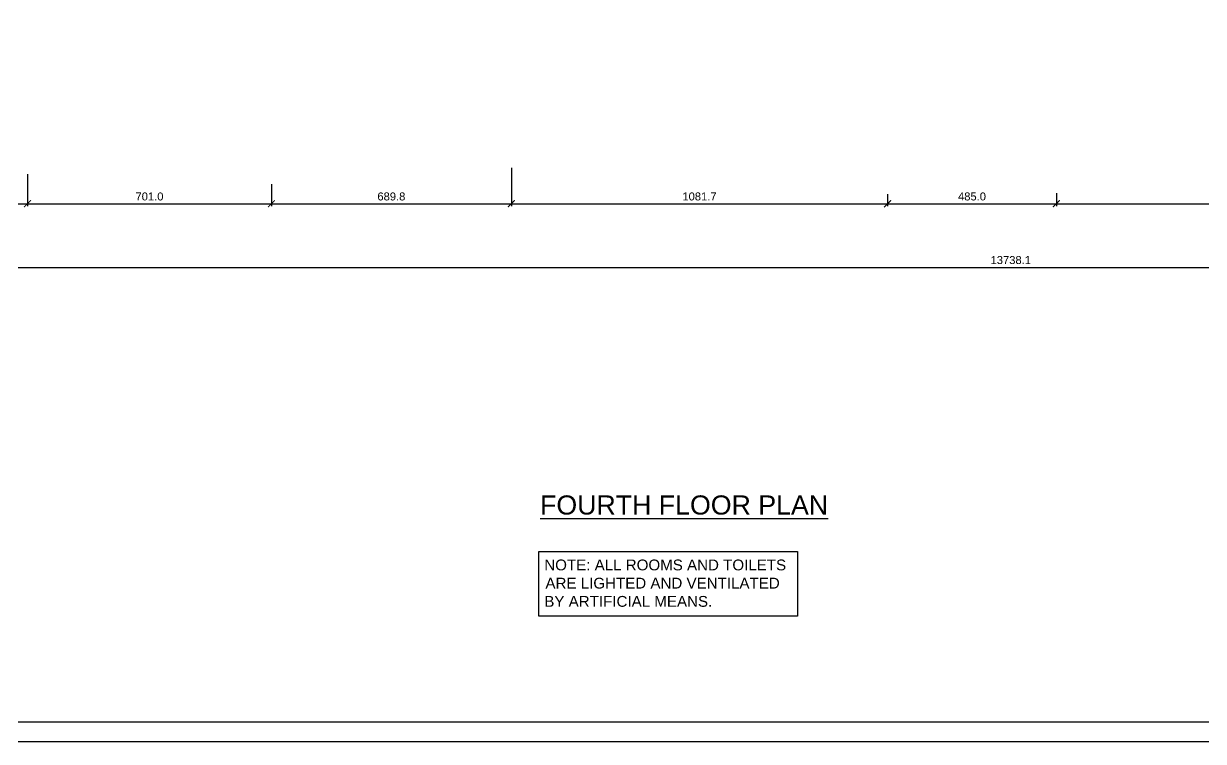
# Model space of a CAD drawing. Extents: x 53439 to 79867, y -144071 to -73305.
# Drawn here: x 64594 to 67985, y -88435 to -86371 of the extents above; entities that cross this region are included whole.
import ezdxf

# ---------------------------------------------------------------- set-up
doc = ezdxf.new("R2010")
doc.units = 0
doc.header["$LTSCALE"] = 0.1
doc.header["$MEASUREMENT"] = 0
doc.header["$PDMODE"] = 35
doc.header["$PDSIZE"] = -0.8
doc.layers.get('DEFPOINTS').update_dxf_attribs({"linetype": 'CONTINUOUS'})
for name, color, linetype in [('BOR', 200, 'CONTINUOUS'), ('BOR1', 230, 'CONTINUOUS'), ('NARO', 5, 'CONTINUOUS'), ('TEXT', 7, 'CONTINUOUS'), ('WALL', 6, 'CONTINUOUS'), ('WIN', 102, 'CONTINUOUS')]:
    doc.layers.add(name, color=color, linetype=linetype)
doc.styles.add('1MM', font='arial.ttf')
doc.styles.add('DUTCH', font='arial.ttf')
doc.styles.get("Standard").update_dxf_attribs({"font": 'arial.ttf'})
doc.dimstyles.new('KRI', dxfattribs={"dimtxt": 23, "dimasz": 20, "dimexe": 7, "dimexo": 0, "dimgap": 9, "dimtad": 1, "dimdec": 1, "dimzin": 1, "dimtxsty": '1MM', "dimblk": 'ARCHTICK', "dimcen": 0.5, "dimclrd": 252, "dimclre": 252, "dimclrt": 7, "dimaunit": 1, "dimadec": 8, "dimazin": 3, "dimtfac": 1, "dimtdec": 1, "dimtmove": 0, "dimatfit": 3})

# ---------------------------------------------------------------- blocks, each defined once
blk = doc.blocks.new('_ARCHTICK')
at = {"layer": 'WALL', "color": 0, "const_width": 0.15}
blk.add_lwpolyline([(-0.5, -0.5), (0.5, 0.5)], dxfattribs=at)
blk = doc.blocks.new('*D299')
at = {"layer": 'DEFPOINTS', "color": 0, "linetype": 'CONTINUOUS', "ltscale": 0.1}
for p in [(64102.4, -86818.8), (64604.9, -86804.3), (64604.9, -86889.2)]:
    blk.add_point(p, dxfattribs=at)
at = {"layer": 'WIN', "color": 252, "linetype": 'CONTINUOUS', "ltscale": 0.1}
for p, q in [((64102.4, -86818.8), (64102.4, -86896.2)), ((64604.9, -86804.3), (64604.9, -86896.2)), ((64102.4, -86889.2), (64604.9, -86889.2))]:
    blk.add_line(p, q, dxfattribs=at)
at = {"layer": 'WIN', "color": 252, "linetype": 'CONTINUOUS', "ltscale": 0.1, "xscale": 20, "yscale": 20, "zscale": 20, "rotation": 180}
blk.add_blockref('_ARCHTICK', (64102.4, -86889.2), dxfattribs=at)
at = {"layer": 'WIN', "color": 252, "linetype": 'CONTINUOUS', "ltscale": 0.1, "xscale": 20, "yscale": 20, "zscale": 20}
blk.add_blockref('_ARCHTICK', (64604.9, -86889.2), dxfattribs=at)
at = {"layer": 'WIN', "color": 7, "linetype": 'CONTINUOUS', "ltscale": 0.1, "insert": (64353.6, -86868.5), "char_height": 23, "attachment_point": 5, "style": '1MM'}
blk.add_mtext('502.5', dxfattribs=at)
blk = doc.blocks.new('*D300')
at = {"layer": 'DEFPOINTS', "color": 0, "linetype": 'CONTINUOUS', "ltscale": 0.1}
for p in [(64604.9, -86804.3), (65305.9, -86833.5), (65305.9, -86889.2)]:
    blk.add_point(p, dxfattribs=at)
at = {"layer": 'WIN', "color": 252, "linetype": 'CONTINUOUS', "ltscale": 0.1}
for p, q in [((64604.9, -86804.3), (64604.9, -86896.2)), ((65305.9, -86833.5), (65305.9, -86896.2)), ((64604.9, -86889.2), (65305.9, -86889.2))]:
    blk.add_line(p, q, dxfattribs=at)
at = {"layer": 'WIN', "color": 252, "linetype": 'CONTINUOUS', "ltscale": 0.1, "xscale": 20, "yscale": 20, "zscale": 20, "rotation": 180}
blk.add_blockref('_ARCHTICK', (64604.9, -86889.2), dxfattribs=at)
at = {"layer": 'WIN', "color": 252, "linetype": 'CONTINUOUS', "ltscale": 0.1, "xscale": 20, "yscale": 20, "zscale": 20}
blk.add_blockref('_ARCHTICK', (65305.9, -86889.2), dxfattribs=at)
at = {"layer": 'WIN', "color": 7, "linetype": 'CONTINUOUS', "ltscale": 0.1, "insert": (64955.4, -86868.5), "char_height": 23, "attachment_point": 5, "style": '1MM'}
blk.add_mtext('701.0', dxfattribs=at)
blk = doc.blocks.new('*D301')
at = {"layer": 'DEFPOINTS', "color": 0, "linetype": 'CONTINUOUS', "ltscale": 0.1}
for p in [(65995.7, -86786.4), (65305.9, -86833.5), (65995.7, -86889.2)]:
    blk.add_point(p, dxfattribs=at)
at = {"layer": 'WIN', "color": 252, "linetype": 'CONTINUOUS', "ltscale": 0.1}
for p, q in [((65995.7, -86786.4), (65995.7, -86896.2)), ((65305.9, -86833.5), (65305.9, -86896.2)), ((65305.9, -86889.2), (65995.7, -86889.2))]:
    blk.add_line(p, q, dxfattribs=at)
at = {"layer": 'WIN', "color": 252, "linetype": 'CONTINUOUS', "ltscale": 0.1, "xscale": 20, "yscale": 20, "zscale": 20, "rotation": 180}
blk.add_blockref('_ARCHTICK', (65305.9, -86889.2), dxfattribs=at)
at = {"layer": 'WIN', "color": 252, "linetype": 'CONTINUOUS', "ltscale": 0.1, "xscale": 20, "yscale": 20, "zscale": 20}
blk.add_blockref('_ARCHTICK', (65995.7, -86889.2), dxfattribs=at)
at = {"layer": 'WIN', "color": 7, "linetype": 'CONTINUOUS', "ltscale": 0.1, "insert": (65650.8, -86868.5), "char_height": 23, "attachment_point": 5, "style": '1MM'}
blk.add_mtext('689.8', dxfattribs=at)
blk = doc.blocks.new('*D302')
at = {"layer": 'DEFPOINTS', "color": 0, "linetype": 'CONTINUOUS', "ltscale": 0.1}
for p in [(65995.7, -86786.4), (67077.4, -86861.8), (67077.4, -86889.2)]:
    blk.add_point(p, dxfattribs=at)
at = {"layer": 'WIN', "color": 252, "linetype": 'CONTINUOUS', "ltscale": 0.1}
for p, q in [((65995.7, -86786.4), (65995.7, -86896.2)), ((65995.7, -86889.2), (67077.4, -86889.2)), ((67077.4, -86861.8), (67077.4, -86896.2))]:
    blk.add_line(p, q, dxfattribs=at)
at = {"layer": 'WIN', "color": 252, "linetype": 'CONTINUOUS', "ltscale": 0.1, "xscale": 20, "yscale": 20, "zscale": 20, "rotation": 180}
blk.add_blockref('_ARCHTICK', (65995.7, -86889.2), dxfattribs=at)
at = {"layer": 'WIN', "color": 252, "linetype": 'CONTINUOUS', "ltscale": 0.1, "xscale": 20, "yscale": 20, "zscale": 20}
blk.add_blockref('_ARCHTICK', (67077.4, -86889.2), dxfattribs=at)
at = {"layer": 'WIN', "color": 7, "linetype": 'CONTINUOUS', "ltscale": 0.1, "insert": (66536.5, -86868.5), "char_height": 23, "attachment_point": 5, "style": '1MM'}
blk.add_mtext('1081.7', dxfattribs=at)
blk = doc.blocks.new('*D303')
at = {"layer": 'DEFPOINTS', "color": 0, "linetype": 'CONTINUOUS', "ltscale": 0.1}
for p in [(67562.4, -86859.1), (67077.4, -86861.8), (67562.4, -86889.2)]:
    blk.add_point(p, dxfattribs=at)
at = {"layer": 'WIN', "color": 252, "linetype": 'CONTINUOUS', "ltscale": 0.1}
for p, q in [((67562.4, -86859.1), (67562.4, -86896.2)), ((67077.4, -86861.8), (67077.4, -86896.2)), ((67077.4, -86889.2), (67562.4, -86889.2))]:
    blk.add_line(p, q, dxfattribs=at)
at = {"layer": 'WIN', "color": 252, "linetype": 'CONTINUOUS', "ltscale": 0.1, "xscale": 20, "yscale": 20, "zscale": 20, "rotation": 180}
blk.add_blockref('_ARCHTICK', (67077.4, -86889.2), dxfattribs=at)
at = {"layer": 'WIN', "color": 252, "linetype": 'CONTINUOUS', "ltscale": 0.1, "xscale": 20, "yscale": 20, "zscale": 20}
blk.add_blockref('_ARCHTICK', (67562.4, -86889.2), dxfattribs=at)
at = {"layer": 'WIN', "color": 7, "linetype": 'CONTINUOUS', "ltscale": 0.1, "insert": (67319.9, -86868.5), "char_height": 23, "attachment_point": 5, "style": '1MM'}
blk.add_mtext('485.0', dxfattribs=at)
blk = doc.blocks.new('*D304')
at = {"layer": 'DEFPOINTS', "color": 0, "linetype": 'CONTINUOUS', "ltscale": 0.1}
for p in [(67562.4, -86859.1), (68762.4, -86855.2), (68762.4, -86889.2)]:
    blk.add_point(p, dxfattribs=at)
at = {"layer": 'WIN', "color": 252, "linetype": 'CONTINUOUS', "ltscale": 0.1}
for p, q in [((67562.4, -86859.1), (67562.4, -86896.2)), ((68762.4, -86855.2), (68762.4, -86896.2)), ((67562.4, -86889.2), (68762.4, -86889.2))]:
    blk.add_line(p, q, dxfattribs=at)
at = {"layer": 'WIN', "color": 252, "linetype": 'CONTINUOUS', "ltscale": 0.1, "xscale": 20, "yscale": 20, "zscale": 20, "rotation": 180}
blk.add_blockref('_ARCHTICK', (67562.4, -86889.2), dxfattribs=at)
at = {"layer": 'WIN', "color": 252, "linetype": 'CONTINUOUS', "ltscale": 0.1, "xscale": 20, "yscale": 20, "zscale": 20}
blk.add_blockref('_ARCHTICK', (68762.4, -86889.2), dxfattribs=at)
at = {"layer": 'WIN', "color": 7, "linetype": 'CONTINUOUS', "ltscale": 0.1, "insert": (68162.4, -86868.5), "char_height": 23, "attachment_point": 5, "style": '1MM'}
blk.add_mtext('1200.0', dxfattribs=at)
blk = doc.blocks.new('*D311')
at = {"layer": 'DEFPOINTS', "color": 0, "linetype": 'CONTINUOUS', "ltscale": 0.1}
for p in [(60562.4, -86992), (74300.5, -86992, 0), (74300.5, -87072.2)]:
    blk.add_point(p, dxfattribs=at)
at = {"layer": 'WIN', "color": 252, "linetype": 'CONTINUOUS', "ltscale": 0.1}
for p, q in [((60562.4, -86992), (60562.4, -87079.2)), ((74300.5, -86992), (74300.5, -87079.2)), ((60562.4, -87072.2), (74300.5, -87072.2))]:
    blk.add_line(p, q, dxfattribs=at)
at = {"layer": 'WIN', "color": 252, "linetype": 'CONTINUOUS', "ltscale": 0.1, "xscale": 20, "yscale": 20, "zscale": 20, "rotation": 180}
blk.add_blockref('_ARCHTICK', (60562.4, -87072.2), dxfattribs=at)
at = {"layer": 'WIN', "color": 252, "linetype": 'CONTINUOUS', "ltscale": 0.1, "xscale": 20, "yscale": 20, "zscale": 20}
blk.add_blockref('_ARCHTICK', (74300.5, -87072.2), dxfattribs=at)
at = {"layer": 'WIN', "color": 7, "linetype": 'CONTINUOUS', "ltscale": 0.1, "insert": (67431.4, -87051.4), "char_height": 23, "attachment_point": 5, "style": '1MM'}
blk.add_mtext('13738.1', dxfattribs=at)

msp = doc.modelspace()

# ---------------------------------------------------------------- linework, layer by layer
at = {"layer": 'BOR'}
msp.add_lwpolyline([(75675.95, -80187.4), (59468.14, -80187.4), (59468.14, -88378.68), (75675.95, -88378.68)], close=True, dxfattribs=at)
at = {"layer": 'BOR1'}
msp.add_lwpolyline([(75732.48, -80130.87), (59411.61, -80130.87), (59411.61, -88435.21), (75732.48, -88435.21)], close=True, dxfattribs=at)
at = {"layer": 'NARO', "elevation": 0}
msp.add_lwpolyline([(66074.89, -87889.18), (66818.17, -87889.18), (66818.17, -88075.38), (66074.89, -88075.38)], close=True, dxfattribs=at)

# ---------------------------------------------------------------- texts
at = {"layer": 'TEXT', "color": 7, "style": 'DUTCH'}
msp.add_text('%%UFOURTH FLOOR PLAN', height=55, dxfattribs=at).set_placement((66078.2, -87782.94))
at = {"layer": 'TEXT', "linetype": 'CONTINUOUS'}
for s, p in [('NOTE: ALL ROOMS AND TOILETS', (66090.32, -87943.4, 0)), ('ARE LIGHTED AND VENTILATED', (66093.69, -87995.77, 0)), ('BY ARTIFICIAL MEANS.', (66090.45, -88048.14, 0))]:
    msp.add_text(s, height=31.104, rotation=359.99942, dxfattribs=at).set_placement(p)

# ---------------------------------------------------------------- dimensions: what is measured, and where the dimension line sits
at = {"layer": 'WIN', "linetype": 'CONTINUOUS', "ltscale": 0.1}
for base, p1, p2, picture, middle in [((65995.65, -86889.19), (65305.86, -86833.53), (65995.65, -86786.37), '*D301', (65650.76, -86868.45)), ((67077.39, -86889.19), (65995.65, -86786.37), (67077.39, -86861.76), '*D302', (66536.52, -86868.45)), ((64604.89, -86889.19), (64102.39, -86818.82), (64604.89, -86804.31), '*D299', (64353.64, -86868.45)), ((65305.86, -86889.19), (64604.89, -86804.31), (65305.86, -86833.53), '*D300', (64955.37, -86868.45)), ((67562.38, -86889.19), (67077.39, -86861.76), (67562.38, -86859.14), '*D303', (67319.88, -86868.45)), ((68762.38, -86889.19), (67562.38, -86859.14), (68762.38, -86855.22), '*D304', (68162.38, -86868.45))]:
    dim = msp.add_linear_dim(base=base, p1=p1, p2=p2, dimstyle='KRI', override={"dimtmove": 1}, dxfattribs=at)
    dim.commit()
    dim.dimension.update_dxf_attribs({"geometry": picture, "text_midpoint": middle})
dim = msp.add_linear_dim(base=(74300.51, -87072.16), p1=(60562.39, -86991.96), p2=(74300.51, -86991.96, 0), dimstyle='KRI', dxfattribs=at)
dim.commit()
dim.dimension.update_dxf_attribs({"geometry": '*D311', "text_midpoint": (67431.45, -87051.4)})

doc.saveas('drawing.dxf')
